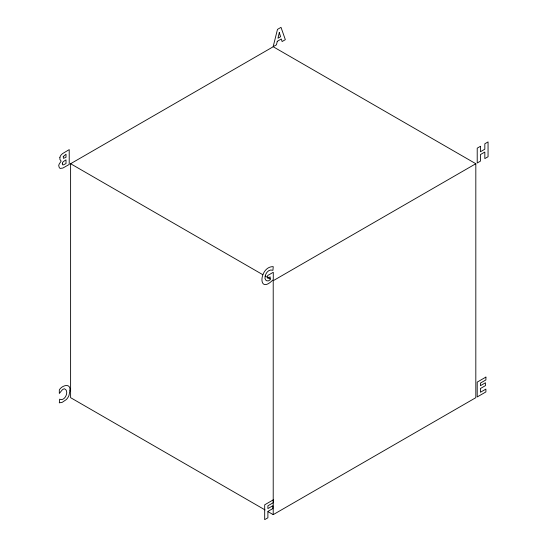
<?xml version="1.0" encoding="UTF-8"?>
<svg xmlns="http://www.w3.org/2000/svg" width="547" height="547" viewBox="0 0 547 547"><rect width="100%" height="100%" fill="white"/><g stroke="black" fill="none" stroke-linecap="round" stroke-linejoin="round"><path stroke-width="0.82" d="M265.083 509.948L70.611 397.676L70.611 163.724L273.213 46.755L475.822 163.724L475.822 397.676L273.213 514.645L268.037 511.657M475.822 163.724L273.213 280.7L273.213 514.645M70.611 163.724L262.861 274.724M265.083 276.003L270.259 278.991M69.968 390.278L69.011 395.392A7.72 4.458 -60 0 1 66.269 399.597L62.228 402.325L59.322 402.838L59.616 399.187C65.107 401.86 69.66 390.613 64.437 388.787A5.087 2.94 -60 0 0 62.03 390.148L59.322 393.478L59.322 389.943C61.661 385.478 70.686 382.599 69.968 390.278M265.206 276.461C263.928 279.996 267.504 282.587 270.163 279.77L270.163 276.864L267.668 278.3L267.668 275.524L273.281 272.283L273.281 279.585C257.206 296.173 259.169 266.191 273.233 266.656L272.939 270.3C269.062 268.755 265.555 272.891 265.206 276.461M59.883 157.577L59.917 159.464L60.826 160.579C62.365 161.112 57.305 164.517 59.035 166.828A4.848 2.803 -60 0 0 60.279 168.401L62.857 168.059L69.216 164.456L69.216 149.625L62.536 153.604L61.168 154.917A3.494 2.017 -60 0 0 59.883 157.577M62.324 163.211L62.467 164.702L63.11 164.975L66.009 163.587L66.009 159.874L63.233 161.638L62.324 163.211M63.233 156.538L63.431 158.343L66.009 157.331L66.009 154.199L63.233 156.538M277.267 41.305L276.467 44.799L273.144 46.714L277.486 29.381L281.008 27.35L285.343 39.678L282.108 41.545L281.308 38.981L277.267 41.305M279.291 32.567L277.979 38.208L280.597 36.697L279.291 32.567M480.437 146.309L477.216 148.169L477.216 162.999L480.437 161.139L480.437 154.562L484.833 152.032L484.833 158.603L488.054 156.743L488.054 141.912L484.833 143.772L484.833 149.201L480.437 151.738L480.437 146.309M273.281 499.855L264.686 504.819L264.686 519.65L267.893 517.797L267.893 511.424L272.85 508.56L272.85 505.729L267.893 508.594L267.893 505.797L273.281 502.686L273.281 499.855M485.9 377.102L477.216 382.114L477.216 396.944L485.9 391.932L485.9 389.102L480.423 392.267L480.423 388.52L485.469 385.608L485.469 382.777L480.423 385.69L480.423 383.091L485.9 379.933L485.9 377.102"/></g></svg>
